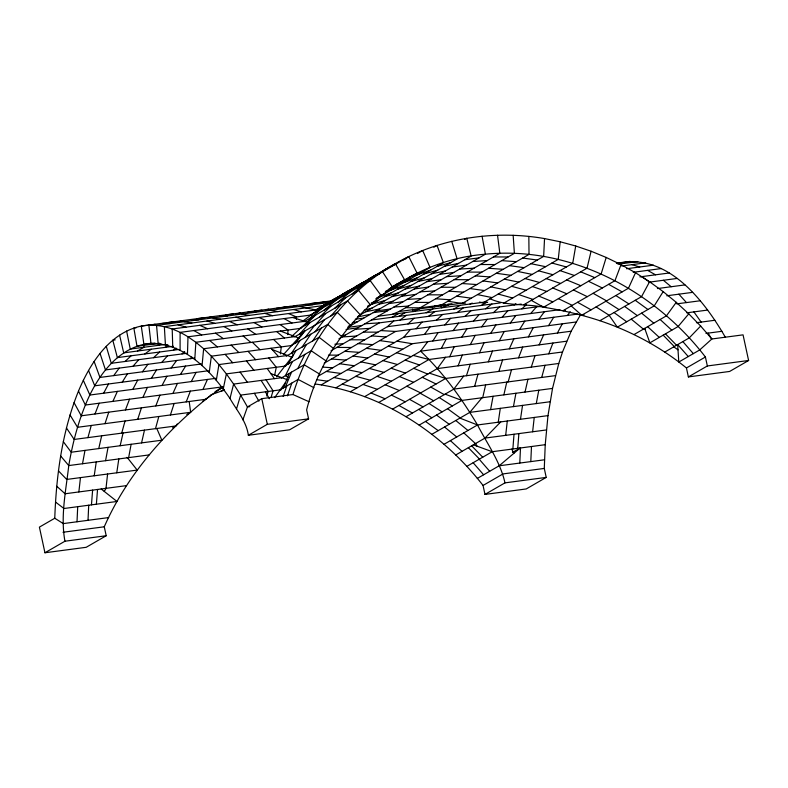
<?xml version="1.0" encoding="UTF-8"?>
<svg xmlns="http://www.w3.org/2000/svg" width="788" height="788" viewBox="0 0 788 788"><rect width="100%" height="100%" fill="white"/><g stroke="black" fill="none" stroke-linecap="round" stroke-linejoin="round"><path stroke-width="1.18" d="M332.388 300.74L141.279 326.074C109.473 332.822 90.275 363.12 78.485 391.075C62.163 431.361 56.312 475.056 54.766 518.248L39.4 527.123L44.946 552.762L64.941 541.218C60.341 516.317 65.965 490.491 68.763 465.57C72.279 444.915 77.421 424.456 85.38 405.042C97.16 375.797 119.806 343.804 154.566 343.154M187.465 354.452L187.987 336.801C174.237 328.133 157.561 323.031 141.279 326.074L143.918 344.454C165.48 340.426 186.5 351.478 202.053 365.573C212.74 375.305 221.871 386.593 229.988 398.521C236.735 410.371 246.496 421.363 248.348 435.271L289.6 429.795L308.581 418.842L306.64 409.888C327.079 327.798 400.097 260.848 485.408 254.189C570.532 245.757 654.345 290.319 705.408 357.003L707.348 365.967L688.377 376.92L686.437 367.966C660.768 347.084 631.247 331.216 599.885 320.716C581.514 314.698 562.662 310.265 543.572 307.231C525.803 303.459 506.871 306.453 490.037 298.77M315.2 384.002C381.963 393.291 442.088 432.711 483.054 485.457L484.984 494.411L526.236 488.944L546.222 477.4L544.281 468.436L545.237 444.688L547.985 415.621L552.526 388.405L558.781 363.475L562.524 351.99L571.162 331.216L580.648 314.55M77.017 521.774L77.707 506.684M88.02 520.316L88.709 505.226M519.794 463.058L520.484 447.968L512.486 452.371M530.797 461.601L531.486 446.51M315.653 309.94L395.34 263.635C440.108 237.966 493.869 229.81 544.538 238.577L543.651 256.396L462.083 303.508L447.919 301.223M194.784 359.545L195.848 342.268L187.987 336.801L304.759 321.317L307.941 322.528M287.728 334.654L288.014 330.044L280.154 324.587M91.457 504.862L92.61 490.116M96.382 504.202L97.535 489.466M512.87 448.983L514.012 434.237M517.736 448.333L518.878 433.597M202.053 365.573L203.649 348.729L195.848 342.268L300.967 328.33M78.859 491.948L80.465 477.617M105.996 488.343L107.592 474.012M505.689 435.35L507.285 421.019M532.629 431.775L534.234 417.443M544.538 238.577L560.179 241.778L558.239 259.38L482.906 302.897L479.498 302.06M209.234 372.517L211.351 356.176L203.649 348.729L295.145 336.594L299.499 338.436M280.39 353.901L281.296 346.897L273.594 339.461M94.215 475.794L96.264 461.926M116.762 472.8L118.811 458.931M498.252 422.21L500.301 408.351M520.484 419.265L522.533 405.396M216.306 380.338L218.936 364.568L211.351 356.176L292.21 345.449M560.179 241.778L575.713 246.004L572.718 263.31L503.473 303.311L505.857 302.996M82.513 463.748L84.996 450.401M105.572 460.684L108.064 447.338M128.641 457.631L131.123 444.284M490.589 409.632L493.081 396.285M513.441 406.608L515.923 393.261M536.283 403.574L538.775 390.227M223.231 389.026L226.363 373.886L218.936 364.568L287.502 355.477L291.875 357.328M274.598 375.413L276.283 367.267L268.856 357.949M98.746 448.579L101.672 435.803M120.16 445.742L123.076 432.967M141.564 442.895L144.48 430.12M482.709 397.664L485.625 384.889M503.867 394.857L506.782 382.081M525.025 392.05L527.94 379.274M575.713 246.004L591.079 251.234L587.04 268.186L523.725 304.759L526.128 304.444M229.988 398.521L233.603 384.081L226.363 373.886L285.817 366.006M460.025 417.63L459.896 418.113L477.508 424.968L547.985 415.621M87.921 437.626L91.26 425.471M121.707 433.144L125.046 420.989M155.492 428.662L158.831 416.507M474.642 386.347L477.981 374.192M508.171 381.894L511.51 369.749M541.691 377.452L545.03 365.297M236.548 408.814L240.645 395.113L233.603 384.081L281.966 377.669L287.492 379.816M266.777 396.029L268.147 391.469L261.104 380.437M271.003 397.664L273.052 390.818L266.019 379.786M591.079 251.234L606.199 257.449L601.136 273.978L543.572 307.231L531.339 300.366M105.011 423.649L108.754 412.163M137.703 419.315L141.446 407.829M170.395 414.981L174.138 403.495M466.437 375.718L470.18 364.233M498.853 371.424L502.596 359.939M531.279 367.119L535.022 355.644M283.158 396.462L286.733 386.012M287.423 395.862L291.796 383.086M242.881 419.837L247.442 406.943L261.783 398.659L292.959 394.532C309.389 340.278 345.794 291.787 395.34 263.635L404.569 279.75L391.015 287.581M606.199 257.449L621.033 264.63L614.965 280.676L562.928 310.728L565.262 310.423M95.003 413.986L99.13 403.22M125.41 409.957L129.537 399.181M155.817 405.918L159.944 395.152M186.224 401.89L190.351 391.124M458.114 365.839L462.241 355.073M488.333 361.83L492.461 351.064M518.553 357.821L522.69 347.055M548.773 353.812L552.91 343.046M283.207 388.051L289.294 373.433M285.473 386.741L291.56 372.123M112.881 401.397L117.392 391.38M142.904 397.418L147.415 387.401M172.927 393.429L177.428 383.421M202.949 389.449L207.451 379.442M449.721 356.728L454.223 346.72M479.528 352.778L484.039 342.77M509.344 348.828L513.855 338.81M539.159 344.868L543.661 334.861M621.033 264.63L635.502 272.737L628.46 288.231L581.721 315.23L571.211 305.941M44.946 552.762L86.197 547.296L106.203 535.741L104.262 526.788C127.321 474.297 166.307 430.514 210.928 395.202M292.387 361.603L285.404 375.679L288.487 377.531M297.884 368.469L304.867 354.393M103.642 393.212L108.498 383.992M132.837 389.331L137.703 380.121M162.042 385.46L166.908 376.25M191.248 381.589L196.113 372.379M441.3 348.434L446.156 339.224M470.328 344.583L475.184 335.373M499.356 340.741L504.221 331.521M528.384 336.89L533.249 327.67M557.411 333.038L562.277 323.829M635.502 272.737L649.578 281.749L641.57 296.633L599.885 320.716M288.172 364.046L296.022 350.561M298.544 358.048L306.394 344.573M104.252 491.416L106.114 488.333M122.248 382.17L127.449 373.788M151.335 378.319L156.536 369.936M180.422 374.458L185.623 366.075M432.878 340.977L438.079 332.605M461.788 337.146L466.988 328.773M490.707 333.314L495.898 324.932M519.617 329.483L524.818 321.1M548.527 325.651L553.728 317.269M649.578 281.749L663.171 291.629L654.247 305.842L617.349 327.168L609.154 315.367M300.189 340.337L291.501 353.172L293.422 354.649M302.109 347.045L310.797 334.211M312.718 340.918L321.406 328.084M274.687 397.615L285.532 382.466M378.772 402.432L437.36 368.587L445.545 357.279M663.171 291.629L676.252 302.336L666.441 315.83L634.025 334.555M113.699 375.61L119.215 368.104M142.421 371.808L147.937 364.292M171.134 367.996L176.65 360.49M424.505 334.398L430.021 326.892M453.1 330.615L458.616 323.1M481.695 326.823L487.211 319.307M510.289 323.031L515.805 315.515M538.884 319.239L544.4 311.723M567.478 315.446L570.236 311.684M172.582 427.815L175.773 425.973L177.241 423.993M276.598 376.753L293.175 355.447M427.746 341.667L420.615 351.182L350.355 391.754M406.096 416.685L453.839 389.105L463.669 376.093M295.392 343.105L304.887 330.97M305.242 337.422L314.727 325.286M315.082 331.738L324.577 319.593M431.883 434.296L469.796 412.39L482.039 397.753M676.252 302.336L688.761 313.831L678.104 326.537L649.864 342.849L644.712 328.379M283.463 354.6L304.513 331.187M520.326 447.85L499.168 465.797L477.292 478.434M321.297 384.839L403.87 337.136L410.42 329.492M132.965 366.282L138.777 359.663M161.668 362.47L167.48 355.861M190.371 358.668L191.829 357.013M416.212 328.724L422.023 322.105M444.816 324.932L450.628 318.313M473.421 321.13L479.232 314.52M502.035 317.337L507.846 310.728M530.639 313.545L536.451 306.936M310.078 322.509L299.824 333.895L301.577 335.609M315.358 324.922L325.621 313.526M330.901 315.939L341.155 304.552M688.761 313.831L700.66 326.055L689.185 337.944L664.806 352.029M455.74 454.981L484.994 438.089L500.735 421.885M291.875 336.299L313.26 316.412M304.759 325.572L315.752 314.973M319.8 316.894L330.783 306.286M334.831 308.206L345.824 297.608M125.026 361.485L131.113 355.792M153.542 357.703L159.629 352.009M182.058 353.92L184.668 351.487M408.026 323.957L414.104 318.263M436.483 320.184L442.57 314.491M464.95 316.412L471.037 310.718M493.416 312.639L499.494 306.946M521.873 308.866L526.226 304.798M324.203 363.199L387.401 326.695L393.764 320.962M688.377 376.92L729.629 371.453L748.6 360.49L743.054 334.851L711.879 338.978L699.645 349.99L678.783 362.037L677.67 344.592L688.269 356.56M310.186 318.185L321.859 308.413M324.173 310.108L335.846 300.336M338.16 302.031L349.833 292.259M352.147 293.954L363.81 284.182M302.622 321.258L324.095 305.33M144.864 353.97L151.197 349.222M173.419 350.177L176.128 348.148M399.969 320.145L406.303 315.387M428.495 316.362L434.828 311.605M457.03 312.57L463.354 307.822M485.556 308.788L491.889 304.04M514.081 305.005L515.894 303.656M202.526 401.456L223.043 386.79L85.38 405.042L78.485 391.075M316.067 311.762L328.369 302.868M329.876 303.784L342.179 294.889M343.686 295.815L355.989 286.911M357.486 287.837L369.799 278.942M322.391 306.315L335.284 298.327M335.826 298.563L348.72 290.565M349.251 290.802L362.145 282.813M362.687 283.04L375.581 275.051M376.122 275.288L389.006 267.29M389.233 288.989L398.245 283.404M137.447 351.044L143.997 347.252L143.514 344.849M164.948 347.4L167.755 345.774M315.042 310.561L382.446 271.633L392.552 287.206L389.39 289.029M310.265 315.111L370.133 280.528L381.077 295.5L376.861 297.933M417.413 253.539L422.683 250.495L430.061 267.496L375.777 298.859M304.05 321.731L358.471 290.299L370.202 304.601L368.094 305.823M433.863 247.225L437.025 245.393L443.427 262.749L367.494 306.611M299.716 328.488L347.488 300.898L359.958 314.481M294.751 336.821L337.225 312.294L350.394 325.109L348.286 326.321M464.664 239.463L466.772 238.242L471.155 256.08L347.715 327.384L361.968 325.493M291.067 345.607L327.729 324.429L341.549 336.417M218.286 389.538L223.043 386.79M215.045 391.705L222.393 387.46M211.036 394.758L221.064 391.193L224.225 389.37M286.359 356.137L319.041 337.264L333.442 348.385M186.786 414.518L190.647 412.291L189.199 401.496M358.382 315.988L457.148 258.937L451.741 241.305M284.468 366.184L311.191 350.749L326.124 360.953M338.939 338.791L485.408 254.189L482.059 236.213M281.316 378.043L304.207 364.824L319.613 374.073M331.019 350.798L379.343 322.873L521.213 304.06M392.316 314.333L398.984 311.536L499.838 253.273L497.533 235.238M392.099 317.278L398.659 313.486M398.708 316.402L405.259 312.609M405.613 307.704L420.043 307.842L514.397 253.332L513.155 235.297M280.016 389.893L298.12 379.432L313.939 387.696M426.209 312.747L432.76 308.965L432.277 306.562M318.116 376.201L395.586 331.452L559.884 309.674M453.711 309.103L460.261 305.32M248.348 435.271L267.319 424.308L308.581 418.842M335.875 387.824L412.222 343.726L576.028 321.996M481.212 305.458L486.826 302.218M364.677 396.63L428.997 359.476L566.661 341.224M392.601 409.12L445.644 378.476L558.781 363.475M419.206 425.087L461.896 400.422L552.526 388.405M444.077 444.274L477.508 424.968C487.25 443.851 500.37 461.906 504.97 482.867L484.984 494.411M466.831 466.388L492.224 451.721L545.237 444.688M483.054 485.457L503.03 473.913L544.281 468.436M686.437 367.966L705.408 357.003M322.568 305.675L336.781 298.169M382.682 270.944L396.118 263.891M369.306 278.676L382.741 271.614M355.93 286.399L369.365 279.346M342.553 294.121L355.989 287.068M329.177 301.853L342.613 294.801M391.922 287.059L404.441 280.479M388.976 289.304L391.065 288.211M324.311 305.665L322.115 306.64L408.765 256.583L417.088 273.18L385.362 291.501L397.319 286.408L396.394 284.291M402.441 260.237L406.726 258.365M376.024 275.495L379.235 274.086M362.815 283.128L367.1 281.257M349.616 290.752L352.827 289.354M336.407 298.386L339.618 296.978M410.765 276.834L423.737 271.151M397.556 284.458L410.528 278.785L409.602 276.657M379.786 295.933L384.111 294.042M157.748 345.43L161.126 344.031M419.748 308.778L412.991 311.585L412.508 309.182M448.254 304.995L441.497 307.803L441.014 305.399M470.003 304.03L472.258 303.094M417.413 274.805L430.78 270.057M417.581 277.681L404.205 282.429L403.289 280.311M391.006 290.053L404.382 285.305M377.807 297.687L391.173 292.929M371.296 302.927L377.974 300.553M220.344 388.642L222.571 387.844M437.104 266.403L450.825 262.591M423.993 273.978L437.704 270.166M410.873 281.552L424.594 277.74M397.763 289.127L411.474 285.315M384.642 296.702L398.364 292.89M371.532 304.276L385.243 300.464M364.135 310.265L372.133 308.039M221.064 391.193L224.501 390.237M151.848 325.089L155.029 324.252M178.137 321.878L183.446 320.489M207.608 317.83L211.854 316.717M236.026 314.067L240.271 312.954M265.497 310.019L268.678 309.182M291.787 306.808L297.096 305.419M150.744 344.445L155.364 343.233M320.204 303.045L325.503 301.646M434.05 306.887L440.975 305.064M617.25 263.655C666.431 251.756 703.694 299.745 725.315 337.215M444.501 266.236L458.508 263.379M431.371 273.82L445.378 270.964M418.231 281.414L432.248 278.558M405.101 288.999L419.118 286.142M391.971 296.584L405.987 293.727M378.841 304.168L392.857 301.311M365.711 311.752L379.717 308.896M357.456 316.953L370.34 314.314M464.831 259.725L479.084 257.843M452.184 267.034L466.437 265.142M439.537 274.342L453.789 272.451M426.889 281.651L441.142 279.76M414.242 288.96L428.485 287.068M630.134 261.38L616.383 263.202L624.086 263.399M136.245 327.709L133.852 328.025L136.994 346.267L159.718 343.263M326.449 302.484L328.911 302.159M618.156 264.177L637.837 261.567M326.301 305.183L164.357 326.656L165.431 344.986L167.824 344.671M621.712 266.009L645.628 262.837M401.594 296.258L415.837 294.377M626.509 268.747L653.488 265.162M115.186 339.874L112.792 340.189L117.363 357.614L178.64 349.488M388.947 303.567L403.19 301.676M312.304 314.845L180.097 332.369L180.107 350.325M633.188 272.293L661.378 268.55M376.29 310.876L390.543 308.985M639.866 276.884L669.268 272.993M373.236 312.639L387.489 310.748M420.043 307.842L445.939 304.523M447.909 304.148L451.977 303.725M398.984 311.536L463.689 302.956M462.083 303.508L465.629 303.045M164.869 344.484L130.247 349.074L126.612 331.039M355.28 319.239L363.76 318.116M378.013 316.224L484.256 302.139M482.906 302.897L487.683 302.257M649.007 282.173L677.128 278.45M173.311 346.287L123.696 352.866L119.579 335.097M352.354 322.548L357.21 321.898M371.453 320.007L500.341 302.917M346.04 329.414L357.91 327.838M657.419 288.556L684.92 284.911M186.815 353.29L111.275 363.307L106.262 346.306M387.401 326.695L542.036 306.187M543.572 307.231L545.917 306.926M341.696 335.619L345.262 335.146M194.597 358.107L105.464 369.927L100.037 353.398M666.796 295.786L692.622 292.358M201.373 363.987L99.948 377.442L94.117 361.456M403.87 337.136L577.791 314.077M581.721 315.23L584.095 314.914M676.793 303.863L700.207 300.76M208.288 370.764L94.747 385.815L88.532 370.449M686.821 312.826L707.634 310.068M215.951 378.319L89.891 395.034L83.321 380.328M571.162 331.216L420.615 351.182C443.23 372.685 461.571 398.245 477.508 424.968M696.425 322.716L714.883 320.263M206.417 399.211L81.253 415.808L74.052 402.619M437.36 368.587L562.524 351.99M281.375 389.715L240.645 395.113L247.442 406.943L249.835 406.628M705.969 333.413L721.916 331.295M190.647 412.291L77.51 427.293L70.033 414.941M175.773 425.973L74.17 439.448L66.458 427.973M453.839 389.105L555.442 375.63M707.348 365.967L748.6 360.49M149.001 454.932L68.763 465.57L60.656 455.996M469.796 412.39L550.034 401.752M126.504 485.625L65.108 493.771L56.736 486.245M484.994 438.089L546.38 429.952M108.645 517.578L63.267 523.596L54.766 518.248M499.168 465.797L544.547 459.778M63.01 532.255L104.262 526.788M64.941 541.218L106.203 535.741M504.97 482.867L546.222 477.4M311.329 303.528L318.913 302.651M282.823 307.31L290.398 306.424M254.307 311.093L261.892 310.206M225.801 314.865L233.376 313.988M197.296 318.647L204.87 317.771M168.78 322.43L176.364 321.553M434.631 305.902L441.103 305.163L529.024 254.376L528.837 236.42M364.874 323.809L379.343 322.873M472.761 261.498L487.191 260.582M459.631 269.082L474.061 268.166M446.5 276.667L460.931 275.751M433.37 284.251L447.801 283.335M420.231 291.836L434.671 290.92M407.101 299.42L421.531 298.504M393.97 307.005L408.401 306.089M355.427 329.266L369.858 328.36M342.14 336.949L356.57 336.033M334.861 344.238L343.282 343.706M493.515 256.927L508.073 256.986M480.404 264.502L494.953 264.561M467.284 272.077L481.842 272.136M454.174 279.651L468.732 279.72M441.053 287.226L455.612 287.295M427.943 294.801L442.501 294.87M414.823 302.375L429.381 302.444M320.509 302.434L329.315 302.484L156.556 325.385L158.161 343.814M363.357 332.112L377.915 332.172M350.099 339.766L364.657 339.835M336.84 347.429L351.399 347.488M328.429 355.112L338.141 355.152M304.956 304.493L312.659 304.69M276.489 308.275L284.192 308.463M248.023 312.048L255.726 312.235M219.547 315.821L227.249 316.018M191.08 319.593L198.783 319.79M162.614 323.375L170.306 323.563M380.693 330.576L395.586 331.452M501.749 260.641L516.376 261.685M488.55 268.265L503.168 269.309M475.351 275.889L489.969 276.933M462.142 283.522L476.77 284.557M448.943 291.146L463.571 292.19M435.744 298.77L450.372 299.814M371.473 335.895L386.1 336.939M358.116 343.607L372.744 344.651M344.76 351.33L359.387 352.364M331.403 359.042L346.021 360.086M322.913 367.109L332.664 367.799M522.7 258.031L537.327 260.05M509.491 265.664L524.119 267.674M496.282 273.288L510.92 275.308M483.074 280.922L497.711 282.931M469.865 288.546L484.502 290.565M456.656 296.18L471.293 298.189M379.747 340.603L394.384 342.622M366.39 348.316L381.028 350.335M353.044 356.028L367.681 358.048M339.687 363.741L354.324 365.76M326.34 371.453L340.968 373.473M316.638 379.678L327.621 381.185M299.016 306.502L306.808 307.763M270.274 310.305L278.065 311.575M241.542 314.116L249.333 315.387M212.799 317.928L220.591 319.199M184.057 321.74L191.858 323.001M396.916 341.165L412.222 343.726M305.921 307.881L318.352 310.492M531.004 263.704L545.591 266.679M517.627 271.427L532.215 274.411M504.251 279.149L518.839 282.134M490.875 286.881L505.463 289.866M477.498 294.604L492.086 297.588M388.139 346.228L402.727 349.212M374.596 354.048L389.173 357.033M361.042 361.879L375.63 364.864M347.488 369.71L362.076 372.685M333.945 377.531L348.523 380.515M413.257 355.427L428.997 359.476M551.915 263.025L566.395 266.965M538.48 270.786L552.969 274.726M525.054 278.548L539.534 282.478M511.619 286.3L526.098 290.24M498.193 294.062L512.673 298.002M396.62 352.738L411.1 356.668M383.017 360.599L397.497 364.529M369.414 368.449L383.894 372.389M355.812 376.309L370.291 380.249M342.199 384.17L356.688 388.11M631.877 264.66L639.738 266.984M293.54 309.526L301.39 311.851M264.679 313.348L272.54 315.683M235.819 317.18L243.679 319.504M206.968 321.002L214.819 323.336M178.108 324.823L185.968 327.158M292.525 317.466L304.759 321.317M429.44 373.167L445.644 378.476M560.071 270.619L574.393 275.495M546.261 278.597L560.583 283.473M532.452 286.566L546.774 291.442M518.652 294.545L532.964 299.42M405.15 360.106L419.472 364.982M391.104 368.223L405.426 373.098M377.058 376.339L391.37 381.215M363.012 384.455L377.324 389.331M473.342 444.816L492.224 451.721M270.836 373.601L281.966 377.669M126.494 457.434L127.469 457.789L137.191 470.091L66.714 479.439L58.46 470.879M445.102 394.148L461.896 400.422M280.38 331.059L295.145 336.594M272.096 349.498L287.502 355.477M580.717 271.84L594.812 277.632M566.73 279.917L580.825 285.709M552.743 287.994L566.838 293.796M538.756 296.071L552.861 301.873M413.71 368.311L427.805 374.103M399.477 376.536L413.572 382.328M385.233 384.761L399.339 390.553M371 392.985L385.096 398.777M288.575 313.555L296.465 316.943L296.465 319.337M258.956 317.485L266.846 320.874M229.338 321.406L237.227 324.794M199.719 325.336L207.599 328.724M292.959 394.532L309.132 401.772M588.488 281.286L602.318 287.975M573.457 289.974L587.277 296.662M558.416 298.662L572.246 305.35M422.26 377.314L436.079 384.002M406.844 386.219L420.664 392.907M391.429 395.123L405.249 401.811M643.875 328.862L645.116 329.512M647.628 270.382L655.518 274.815M608.641 284.33L622.136 291.885M593.098 293.303L606.593 300.868M577.555 302.277L591.049 309.842M430.77 387.066L444.265 394.63M420.152 393.202L433.646 400.767M284.123 318.579L292.013 323.011M409.543 399.339L423.038 406.894M254.031 322.568L261.921 327M398.925 405.465L412.419 413.03M223.94 326.557L231.83 330.99M193.848 330.546L201.738 334.979M615.812 295.539L628.923 303.941M605.962 301.223L619.072 309.625M596.122 306.916L609.232 315.318M439.211 397.546L452.332 405.948M428.977 403.466L442.088 411.868M418.743 409.376L431.854 417.778M641.767 276.637L649.627 282.094M247.826 328.872L255.676 334.329M215.488 333.157L223.349 338.613M673.789 346.838L678.005 349.852M635.246 300.287L647.923 309.497M624.638 306.414L637.315 315.624M614.029 312.541L626.706 321.75M447.564 408.706L460.241 417.916M436.542 415.069L449.229 424.279M425.53 421.432L438.207 430.642M55.505 502.054L63.956 508.506L116.979 501.473L101.169 488.984M641.599 313.151L653.794 323.129M631.227 319.14L643.422 329.128M455.769 420.496L467.964 430.475M444.531 426.988L456.725 436.966M663.378 280.272L671.169 286.733M276.647 331.551L284.438 338.013M243.118 335.993L250.919 342.465M209.598 340.446L217.399 346.907M660.117 319.475L671.78 330.192M647.638 326.685L659.3 337.402M463.807 432.878L475.469 443.585M450.401 440.62L462.064 451.337M252.367 342.268L260.07 349.714M231.15 345.085L238.853 352.531M665.456 333.846L676.537 345.243M663.191 335.156L674.272 346.553M471.638 445.801L482.719 457.207M468.387 447.683L479.478 459.079M678.872 294.18L686.456 302.582M270.993 348.266L278.578 356.668M248.043 351.31L255.627 359.702M225.102 354.354L232.687 362.746M700.66 326.055L711.879 338.978M682.861 341.598L693.322 353.635M479.222 459.227L489.683 471.273M473.155 462.733L483.615 474.78M246.437 360.924L253.864 370.242M63.326 441.684L71.245 452.223L161.875 440.206L156.792 428.495M693.883 311.89L701.133 322.085M267.181 368.469L274.431 378.664M240.113 372.064L247.353 382.259M708.166 333.117L711.564 339.037M265.398 391.833L269.358 398.738M254.396 393.291L258.927 401.181M498.912 422.122L499.503 423.156M475.617 443.506L477.026 446.166M511.757 449.13L513.855 453.366M317.101 312.048L316.215 309.891L172.208 328.98L172.749 347.163M261.783 398.659L267.319 424.308M148.863 325.198L150.981 343.637"/></g></svg>
